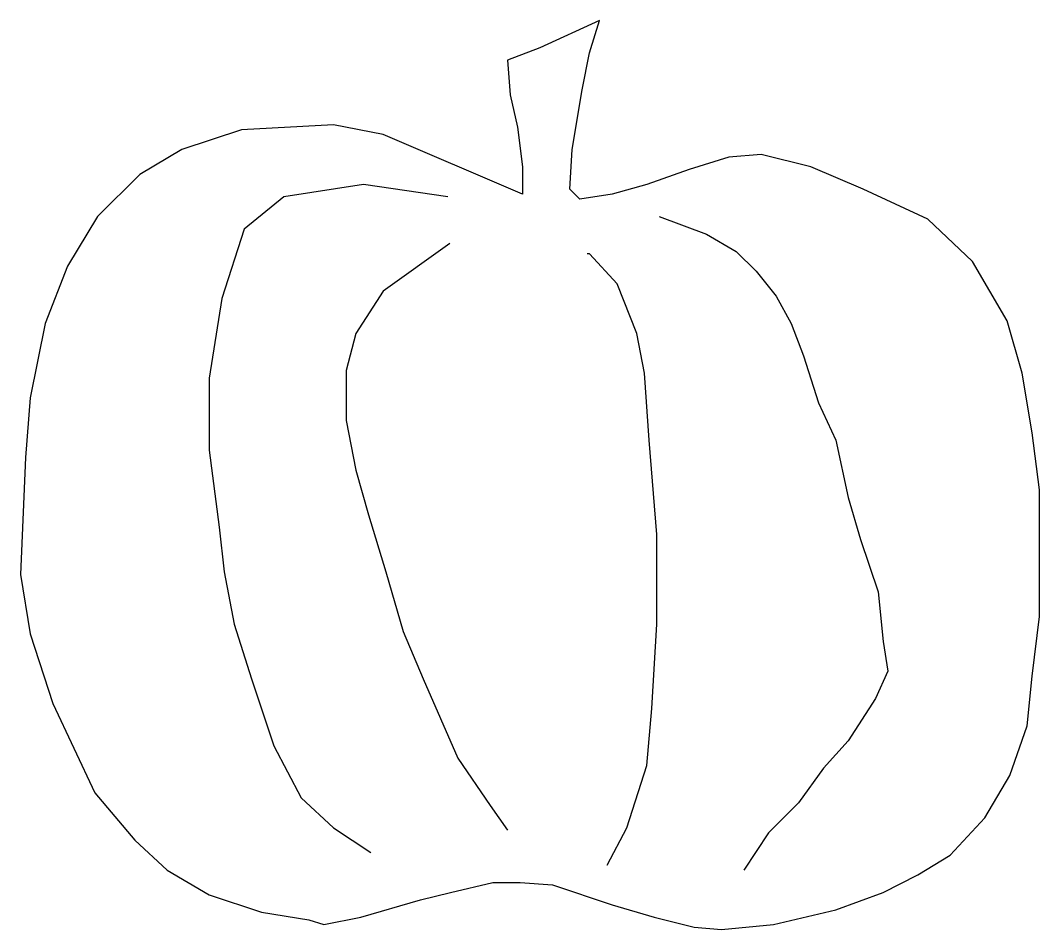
# Model space of a CAD drawing. Extents: x 65.2 to 142.7, y 98.2 to 167.3.
import ezdxf

# ---------------------------------------------------------------- set-up
doc = ezdxf.new("R2010")
doc.units = 0
doc.layers.add('Layer_1', color=7, linetype='CONTINUOUS')

msp = doc.modelspace()

# ---------------------------------------------------------------- linework, layer by layer
at = {"layer": 'Layer_1', "color": 7}
msp.add_lwpolyline([(103.376486, 156.179744), (103.376486, 154.100874), (92.793152, 158.636594), (89.013388, 159.392544), (82.020829, 159.014564), (77.485114, 157.502664), (74.272319, 155.612784), (71.05952, 152.399985), (68.791664, 148.620225), (67.090771, 144.273495), (65.956841, 138.603855), (65.578865, 134.068145), (65.20089, 125.185706), (65.956841, 120.649986), (67.657736, 115.358326), (70.870531, 108.554746), (73.89434, 104.963976), (76.351187, 102.696116), (79.563985, 100.806236), (83.532735, 99.483326), (87.123507, 98.916356), (88.257437, 98.538376), (91.092257, 99.105346), (95.627972, 100.428266), (97.895828, 100.995226), (101.108626, 101.751176), (103.187496, 101.751176), (105.644336, 101.562186), (110.180056, 100.050286), (113.392856, 99.105346), (116.416666, 98.349396), (118.495526, 98.160406), (122.464276, 98.538376), (127.188985, 99.672306), (130.779755, 100.995226), (133.425585, 102.318146), (135.882435, 103.830046), (138.528265, 106.664866), (140.418145, 109.877666), (141.741065, 113.657426), (142.119045, 117.437186), (142.686005, 121.972906), (142.686005, 127.264575), (142.686005, 131.611295), (142.119045, 135.958025), (141.363085, 140.493735), (140.229155, 144.462485), (137.583325, 148.998205), (134.181545, 152.210995), (129.267855, 154.478854), (125.299106, 156.179744), (121.519336, 157.124684), (119.062496, 156.935704), (116.038686, 155.990764), (112.825886, 154.856834), (110.180056, 154.100874), (107.723206, 153.722904), (106.967256, 154.478854), (107.156246, 157.502664), (107.912196, 162.038374), (108.479166, 164.873204), (109.235116, 167.330044), (104.699396, 165.251174), (102.242556, 164.306234), (102.431546, 161.660404), (102.998506, 159.203554)], close=True, dxfattribs=at)
for points in [[(97.70684, 153.911894), (91.281246, 154.856834), (85.233628, 153.911894), (82.209819, 151.455045), (80.508923, 146.163375), (79.563985, 140.115765), (79.563985, 134.635105), (80.319937, 128.776475), (80.697913, 125.374686), (81.453864, 121.405936), (82.776781, 117.248206), (84.477673, 112.145526), (86.556544, 108.176776), (89.013388, 105.908916), (91.848211, 104.019036), (91.848211, 104.019036)], [(113.770826, 152.399985), (117.361606, 151.077065), (119.629456, 149.754155), (121.141366, 148.242245), (122.653266, 146.352365), (123.787196, 144.273495), (124.732136, 141.816655), (125.866065, 138.225875), (127.188985, 135.391055), (128.133925, 131.044335), (129.078865, 127.831535), (130.401775, 123.862786), (130.779755, 120.083026), (131.157735, 117.815166), (130.212795, 115.736296), (128.133925, 112.523496), (126.244045, 110.444626), (124.354166, 107.798796), (122.086306, 105.530936), (120.196426, 102.696116)], [(97.84858, 150.368365), (92.793152, 146.730345), (90.714281, 143.517545), (89.958329, 140.682725), (89.958329, 136.902965), (90.714281, 133.123205), (91.659222, 129.721415), (92.982138, 125.374686), (94.305055, 120.838976), (95.816961, 117.248206), (97.139877, 114.224396), (98.462793, 111.200586), (100.919636, 107.609806), (102.242556, 105.719926), (102.242556, 105.719926)], [(109.802076, 103.074096), (111.313986, 105.908916), (112.825886, 110.633616), (113.203866, 114.980346), (113.581836, 121.405936), (113.581836, 128.209515), (113.014876, 135.391055), (112.636896, 140.493735), (112.069936, 143.517545), (110.558026, 147.297305), (108.479166, 149.565165), (108.290176, 149.565165)]]:
    msp.add_lwpolyline(points, dxfattribs=at)

doc.saveas('drawing.dxf')
